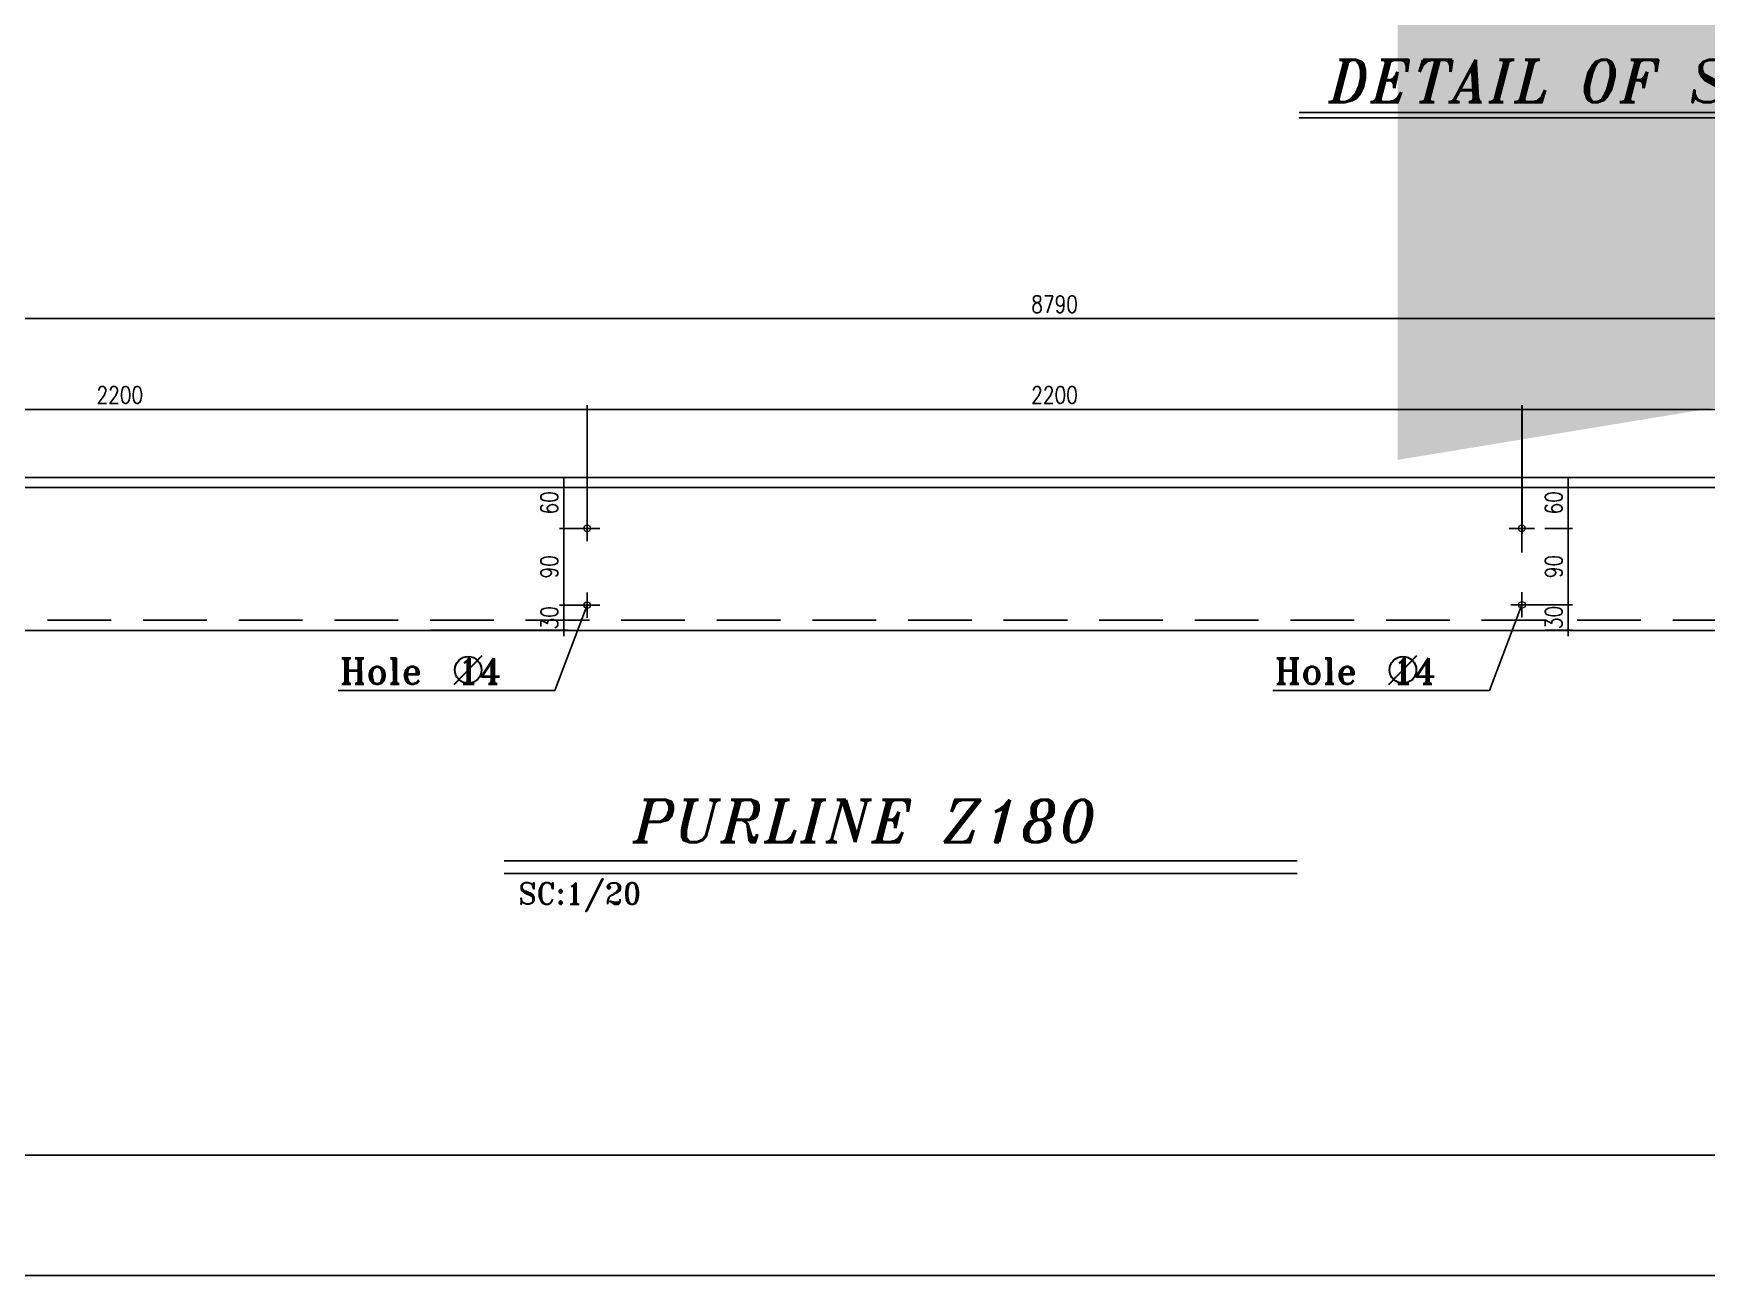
# Model space of a CAD drawing. Header units: inches. Extents: x 460503 to 460688, y 47570 to 48852.
# Drawn here: x 460525.69 to 460545.38, y 47579.71 to 47594.33 of the extents above; entities that cross this region are included whole.
import ezdxf

# ---------------------------------------------------------------- set-up
doc = ezdxf.new("R2010")
doc.units = ezdxf.units.IN
doc.header["$MEASUREMENT"] = 0
doc.linetypes.add('HIDDEN', pattern=[0.375, 0.25, -0.125])
for name, color, linetype in [('1', 1, 'Continuous'), ('3G', 3, 'Continuous'), ('4C', 4, 'Continuous'), ('6M', 6, 'Continuous'), ('DIM', 8, 'Continuous'), ('had', 2, 'Continuous'), ('lateral brace', 5, 'Continuous'), ('Layer4', 118, 'Continuous'), ('tir', 92, 'Continuous')]:
    doc.layers.add(name, color=color, linetype=linetype)
doc.layers.add('2', color=2, linetype='Continuous', lineweight=9)
doc.layers.add('TEXT', color=250, linetype='Continuous', lineweight=30)
doc.styles.add('GOTHIC', font='GOTHIC.TTF')
doc.styles.add('ITALICT', font='italict')
doc.styles.add('ROMANS', font='ROMANS', dxfattribs={"width": 0.8})
doc.styles.add('ROMANT', font='romant')
doc.dimstyles.new('1-10', dxfattribs={"dimscale": 0, "dimtxt": 20, "dimasz": 25, "dimexe": 10, "dimexo": 10, "dimgap": 10, "dimtad": 0, "dimdec": 0, "dimtxsty": 'GOTHIC', "dimcen": 0, "dimclrd": 256, "dimclre": 256, "dimclrt": 1, "dimadec": 0, "dimazin": 0, "dimtfac": 1, "dimtdec": 0, "dimtofl": 0, "dimtmove": 2, "dimatfit": 3, "dimfxl": 1, "dimarcsym": 0})
doc.dimstyles.new('AXE', dxfattribs={"dimtxt": 0.2, "dimasz": 0.07, "dimexe": 0.05, "dimexo": 0, "dimgap": 0.07, "dimtad": 1, "dimdec": 8, "dimlfac": 200, "dimrnd": 1, "dimdsep": 46, "dimtxsty": 'ROMANS', "dimblk": 'OBLIQUE', "dimcen": 0.09, "dimclrd": 1, "dimclre": 1, "dimclrt": 2, "dimadec": 0, "dimazin": 0, "dimtfac": 0.9, "dimtdec": 8, "dimtix": 1, "dimtmove": 2, "dimatfit": 3, "dimldrblk": 'OBLIQUE', "dimfxl": 0.1, "dimtolj": 1, "dimarcsym": 0})

# ---------------------------------------------------------------- blocks, each defined once
blk = doc.blocks.new('*D683')
at = {"layer": 'Defpoints', "color": 0, "linetype": 'ByBlock', "transparency": 16777216}
for p in [(460532.208, 47589.903), (460532.208, 47588.468), (460521.209, 47587.603)]:
    blk.add_point(p, dxfattribs=at)
at = {"layer": 'DIM', "color": 1, "linetype": 'ByBlock', "lineweight": -2, "transparency": 16777216}
for p, q in [((460521.209, 47587.603), (460521.209, 47589.953)), ((460532.208, 47588.468), (460532.208, 47589.953)), ((460521.209, 47589.903), (460532.208, 47589.903))]:
    blk.add_line(p, q, dxfattribs=at)
at = {"layer": 'DIM', "color": 2, "linetype": 'ByBlock', "transparency": 16777216, "insert": (460526.708, 47590.073), "char_height": 0.2, "attachment_point": 5, "style": 'ROMANS'}
blk.add_mtext('\\A1;2200', dxfattribs=at)
blk = doc.blocks.new('_OBLIQUE')
blk = doc.blocks.new('*D654')
at = {"layer": 'Defpoints', "color": 0, "linetype": 'ByBlock', "transparency": 16777216}
for p in [(460543.209, 47589.903), (460532.208, 47588.468), (460543.209, 47588.44)]:
    blk.add_point(p, dxfattribs=at)
at = {"layer": 'DIM', "color": 1, "linetype": 'ByBlock', "lineweight": -2, "transparency": 16777216}
for p, q in [((460532.208, 47588.468), (460532.208, 47589.953)), ((460543.209, 47588.44), (460543.209, 47589.953)), ((460532.208, 47589.903), (460543.209, 47589.903))]:
    blk.add_line(p, q, dxfattribs=at)
at = {"layer": 'DIM', "color": 2, "linetype": 'ByBlock', "transparency": 16777216, "insert": (460537.708, 47590.073), "char_height": 0.2, "attachment_point": 5, "style": 'ROMANS'}
blk.add_mtext('\\A1;2200', dxfattribs=at)
blk = doc.blocks.new('*D684')
at = {"layer": 'Defpoints', "color": 0, "linetype": 'ByBlock', "transparency": 16777216}
for p in [(460554.209, 47589.903), (460543.208, 47588.218), (460554.209, 47587.603)]:
    blk.add_point(p, dxfattribs=at)
at = {"layer": 'DIM', "color": 1, "linetype": 'ByBlock', "lineweight": -2, "transparency": 16777216}
for p, q in [((460543.208, 47588.218), (460543.208, 47589.953)), ((460554.209, 47587.603), (460554.209, 47589.953)), ((460543.208, 47589.903), (460554.209, 47589.903))]:
    blk.add_line(p, q, dxfattribs=at)
at = {"layer": 'DIM', "color": 2, "linetype": 'ByBlock', "transparency": 16777216, "insert": (460548.708, 47590.073), "char_height": 0.2, "attachment_point": 5, "style": 'ROMANS'}
blk.add_mtext('\\A1;2200', dxfattribs=at)
blk = doc.blocks.new('*D655')
at = {"layer": 'Defpoints', "color": 0, "linetype": 'ByBlock', "transparency": 16777216}
for p in [(460559.684, 47590.971), (460515.734, 47589.103), (460559.684, 47589.103)]:
    blk.add_point(p, dxfattribs=at)
at = {"layer": 'DIM', "color": 1, "linetype": 'ByBlock', "lineweight": -2, "transparency": 16777216}
for p, q in [((460515.734, 47589.103), (460515.734, 47591.021)), ((460515.734, 47590.971), (460559.684, 47590.971)), ((460559.684, 47589.103), (460559.684, 47591.021))]:
    blk.add_line(p, q, dxfattribs=at)
at = {"layer": 'DIM', "color": 2, "linetype": 'ByBlock', "transparency": 16777216, "insert": (460537.709, 47591.141), "char_height": 0.2, "attachment_point": 5, "style": 'ROMANS'}
blk.add_mtext('\\A1;8790', dxfattribs=at)
blk = doc.blocks.new('*D658')
at = {"layer": 'Defpoints', "color": 0, "linetype": 'ByBlock', "transparency": 16777216}
for p in [(460532.209, 47589.103), (460531.933, 47588.503), (460532.208, 47588.503)]:
    blk.add_point(p, dxfattribs=at)
at = {"layer": 'DIM', "color": 1, "linetype": 'ByBlock', "lineweight": -2, "transparency": 16777216}
for p, q in [((460532.209, 47589.103), (460531.883, 47589.103)), ((460531.933, 47589.103), (460531.933, 47588.503)), ((460532.208, 47588.503), (460531.883, 47588.503))]:
    blk.add_line(p, q, dxfattribs=at)
at = {"layer": 'DIM', "color": 2, "linetype": 'ByBlock', "transparency": 16777216, "insert": (460531.763, 47588.803), "char_height": 0.2, "attachment_point": 5, "rotation": 90, "style": 'ROMANS'}
blk.add_mtext('\\A1;60', dxfattribs=at)
blk = doc.blocks.new('*D690')
at = {"layer": 'Defpoints', "color": 0, "linetype": 'ByBlock', "transparency": 16777216}
for p in [(460532.208, 47588.503), (460531.933, 47587.598), (460532.209, 47587.598)]:
    blk.add_point(p, dxfattribs=at)
at = {"layer": 'DIM', "color": 1, "linetype": 'ByBlock', "lineweight": -2, "transparency": 16777216}
for p, q in [((460532.208, 47588.503), (460531.883, 47588.503)), ((460531.933, 47588.503), (460531.933, 47587.598)), ((460532.209, 47587.598), (460531.883, 47587.598))]:
    blk.add_line(p, q, dxfattribs=at)
at = {"layer": 'DIM', "color": 2, "linetype": 'ByBlock', "transparency": 16777216, "insert": (460531.763, 47588.05), "char_height": 0.2, "attachment_point": 5, "rotation": 90, "style": 'ROMANS'}
blk.add_mtext('\\A1;90', dxfattribs=at)
blk = doc.blocks.new('*D691')
at = {"layer": 'Defpoints', "color": 0, "linetype": 'ByBlock', "transparency": 16777216}
for p in [(460532.209, 47587.598), (460530.37, 47587.303), (460531.934, 47587.303)]:
    blk.add_point(p, dxfattribs=at)
at = {"layer": 'DIM', "color": 1, "linetype": 'ByBlock', "lineweight": -2, "transparency": 16777216}
for p, q in [((460532.209, 47587.598), (460531.884, 47587.598)), ((460531.934, 47587.598), (460531.934, 47587.668)), ((460531.934, 47587.598), (460531.934, 47587.303)), ((460530.37, 47587.303), (460531.984, 47587.303)), ((460531.934, 47587.303), (460531.934, 47587.233))]:
    blk.add_line(p, q, dxfattribs=at)
at = {"layer": 'DIM', "color": 2, "linetype": 'ByBlock', "transparency": 16777216, "insert": (460531.764, 47587.45), "char_height": 0.2, "attachment_point": 5, "rotation": 90, "style": 'ROMANS'}
blk.add_mtext('\\A1;30', dxfattribs=at)
blk = doc.blocks.new('*D664')
at = {"layer": 'Defpoints', "color": 0, "linetype": 'ByBlock', "transparency": 16777216}
for p in [(460543.478, 47589.103), (460543.477, 47588.503), (460543.752, 47588.503)]:
    blk.add_point(p, dxfattribs=at)
at = {"layer": 'DIM', "color": 1, "linetype": 'ByBlock', "lineweight": -2, "transparency": 16777216}
for p, q in [((460543.478, 47589.103), (460543.802, 47589.103)), ((460543.752, 47589.103), (460543.752, 47588.503)), ((460543.477, 47588.503), (460543.802, 47588.503))]:
    blk.add_line(p, q, dxfattribs=at)
at = {"layer": 'DIM', "color": 2, "linetype": 'ByBlock', "transparency": 16777216, "insert": (460543.582, 47588.803), "char_height": 0.2, "attachment_point": 5, "rotation": 90, "style": 'ROMANS'}
blk.add_mtext('\\A1;60', dxfattribs=at)
blk = doc.blocks.new('*D692')
at = {"layer": 'Defpoints', "color": 0, "linetype": 'ByBlock', "transparency": 16777216}
for p in [(460543.477, 47588.503), (460543.209, 47587.603), (460543.752, 47587.603)]:
    blk.add_point(p, dxfattribs=at)
at = {"layer": 'DIM', "color": 1, "linetype": 'ByBlock', "lineweight": -2, "transparency": 16777216}
for p, q in [((460543.477, 47588.503), (460543.802, 47588.503)), ((460543.752, 47588.503), (460543.752, 47587.603)), ((460543.209, 47587.603), (460543.802, 47587.603))]:
    blk.add_line(p, q, dxfattribs=at)
at = {"layer": 'DIM', "color": 2, "linetype": 'ByBlock', "transparency": 16777216, "insert": (460543.582, 47588.053), "char_height": 0.2, "attachment_point": 5, "rotation": 90, "style": 'ROMANS'}
blk.add_mtext('\\A1;90', dxfattribs=at)
blk = doc.blocks.new('*D693')
at = {"layer": 'Defpoints', "color": 0, "linetype": 'ByBlock', "transparency": 16777216}
for p in [(460543.209, 47587.603), (460543.483, 47587.303), (460543.753, 47587.303)]:
    blk.add_point(p, dxfattribs=at)
at = {"layer": 'DIM', "color": 1, "linetype": 'ByBlock', "lineweight": -2, "transparency": 16777216}
for p, q in [((460543.209, 47587.603), (460543.803, 47587.603)), ((460543.753, 47587.603), (460543.753, 47587.673)), ((460543.753, 47587.603), (460543.753, 47587.303)), ((460543.483, 47587.303), (460543.803, 47587.303)), ((460543.753, 47587.303), (460543.753, 47587.233))]:
    blk.add_line(p, q, dxfattribs=at)
at = {"layer": 'DIM', "color": 2, "linetype": 'ByBlock', "transparency": 16777216, "insert": (460543.583, 47587.453), "char_height": 0.2, "attachment_point": 5, "rotation": 90, "style": 'ROMANS'}
blk.add_mtext('\\A1;30', dxfattribs=at)

msp = doc.modelspace()

# ---------------------------------------------------------------- linework, layer by layer
at = {"layer": '1'}
for p, q in [((460532.20755257, 47588.35280538), (460532.20755257, 47588.65280538)), ((460543.20755257, 47588.35280538), (460543.20755257, 47588.65280538)), ((460532.05755257, 47588.50280538), (460532.35755257, 47588.50280538)), ((460543.35755257, 47588.50280538), (460543.05755257, 47588.50280538)), ((460532.20857796, 47587.59787483), (460531.82588771, 47586.59295507)), ((460532.05857796, 47587.59787483), (460532.35857796, 47587.59787483)), ((460532.20857796, 47587.74787483), (460532.20857796, 47587.44787483)), ((460543.20857796, 47587.60261278), (460542.82588771, 47586.59295507)), ((460543.37604911, 47587.60261278), (460543.07604911, 47587.60261278)), ((460543.20857796, 47587.75261278), (460543.20857796, 47587.45261278)), ((460531.82588771, 47586.59295507), (460529.27704832, 47586.59295507)), ((460542.82588771, 47586.59295507), (460540.27704832, 47586.59295507))]:
    msp.add_line(p, q, dxfattribs=at)
msp.add_lwpolyline([(460507.46120186, 47581.12488037), (460588.72955203, 47581.12488037), (460588.72955203, 47637.757877), (460507.46120186, 47637.757877)], close=True, dxfattribs=at)
at = {"layer": '2'}
for centre in [(460532.20755257, 47588.50280538), (460543.20755257, 47588.50280538), (460532.20857796, 47587.59787483), (460543.20857796, 47587.60261278)]:
    msp.add_circle(centre, 0.0390625, dxfattribs=at)
at = {"layer": '3G'}
for p, q in [((460540.58499162, 47593.33535452), (460549.55401919, 47593.33535452)), ((460515.73357796, 47589.10261278), (460559.68357796, 47589.10261278)), ((460515.73357796, 47587.30261278), (460559.68357796, 47587.30261278)), ((460531.23042867, 47584.44034065), (460540.56334767, 47584.44034065))]:
    msp.add_line(p, q, dxfattribs=at)
at = {"layer": '4C'}
for p, q in [((460540.58499162, 47593.39535452), (460549.55401919, 47593.39535452)), ((460531.23042867, 47584.59034065), (460540.56334767, 47584.59034065))]:
    msp.add_line(p, q, dxfattribs=at)
at = {"layer": 'DIM'}
msp.add_lwpolyline([(460506.04537694, 47579.70905546), (460590.14537694, 47579.70905546), (460590.14537694, 47639.17370192), (460506.04537694, 47639.17370192)], close=True, dxfattribs=at)
at = {"layer": 'had'}
msp.add_line((460515.73357796, 47588.98261278), (460559.68357796, 47588.98261278), dxfattribs=at)
at = {"layer": 'lateral brace'}
msp.add_lwpolyline([(460506.04537694, 47579.70905546), (460590.14537694, 47579.70905546), (460590.14537694, 47639.17370192), (460506.04537694, 47639.17370192)], close=True, dxfattribs=at)
at = {"layer": 'Layer4'}
msp.add_lwpolyline([(460590.14537694, 47639.17370192), (460506.04537694, 47639.17370192), (460506.04537694, 47579.70905546), (460590.14537694, 47579.70905546)], close=True, dxfattribs=at)
at = {"layer": 'TEXT', "color": 2}
for p, q in [((460530.64277723, 47586.66637482), (460530.9728268, 47587.00762081)), ((460541.64277723, 47586.66637482), (460541.9728268, 47587.00762081))]:
    msp.add_line(p, q, dxfattribs=at)
for centre in [(460530.80780202, 47586.83699781), (460541.80780202, 47586.83699781)]:
    msp.add_circle(centre, 0.15737183, dxfattribs=at)
at = {"layer": 'tir', "color": 1, "linetype": 'HIDDEN', "ltscale": 3}
msp.add_line((460515.73357796, 47587.42261278), (460559.68357796, 47587.42261278), dxfattribs=at)

# ---------------------------------------------------------------- texts
at = {"layer": '2', "style": 'ROMANT'}
msp.add_text('SC:1/20', height=0.25, dxfattribs=at).set_placement((460531.39774913, 47584.08059452))
at = {"layer": '6M', "style": 'ITALICT'}
for s, p in [('DETAIL OF SAGROD', (460540.93127257, 47593.51691148)), ('PURLINE Z180 ', (460532.74660657, 47584.80904716))]:
    msp.add_text(s, height=0.5, dxfattribs=at).set_placement(p)
at = {"layer": 'TEXT', "color": 2, "style": 'ROMANT'}
for p in [(460529.08941177, 47586.67064967), (460540.08941177, 47586.67064967)]:
    msp.add_text(' Hole  14', height=0.302224371, rotation=0.081705483, dxfattribs=at).set_placement(p)

# ---------------------------------------------------------------- dimensions: what is measured, and where the dimension line sits
at = {"layer": 'DIM', "color": 90, "linetype": 'ByBlock'}
for base, p1, p2, picture, middle in [((460559.683577956, 47590.9711937402), (460515.733577956, 47589.1026127751), (460559.683577956, 47589.1026127751), '*D655', (460537.7085779561, 47591.1411937402)), ((460532.2075525699, 47589.9030266874), (460521.208577956, 47587.6026127751), (460532.2075525699, 47588.4676286435), '*D683', (460526.708065263, 47590.0730266874)), ((460543.208577956, 47589.9030266874), (460532.2075525699, 47588.4676286435), (460543.208577956, 47588.4404327163), '*D654', (460537.708065263, 47590.0730266875)), ((460554.2085779561, 47589.9030266874), (460543.2075525699, 47588.2176286435), (460554.2085779561, 47587.6026127751), '*D684', (460548.708065263, 47590.0730266875))]:
    dim = msp.add_linear_dim(base=base, p1=p1, p2=p2, dimstyle='AXE', dxfattribs=at)
    dim.commit()
    dim.dimension.update_dxf_attribs({"geometry": picture, "text_midpoint": middle})
for base, p1, p2, text, picture, middle in [((460531.93274953, 47588.50280538), (460532.20857796, 47589.10261278), (460532.20755257, 47588.50280538), '60', '*D658', (460531.76274953, 47588.80270908)), ((460543.75224798, 47588.50280538), (460543.47847033, 47589.10261278), (460543.47744494, 47588.50280538), '60', '*D664', (460543.58224798, 47588.80270908)), ((460531.93274953, 47587.59787483), (460532.20755257, 47588.50280538), (460532.20857796, 47587.59787483), '90', '*D690', (460531.76274953, 47588.0503401)), ((460543.75224798, 47587.60261278), (460543.47744494, 47588.50280538), (460543.20857796, 47587.60261278), '90', '*D692', (460543.58224798, 47588.05270908)), ((460531.93377492, 47587.30261278), (460532.20857796, 47587.59787483), (460530.37041762, 47587.30261278), '30', '*D691', (460531.76377492, 47587.4502438)), ((460543.75327337, 47587.30261278), (460543.20857796, 47587.60261278), (460543.48307937, 47587.30261278), '30', '*D693', (460543.58327337, 47587.45261277))]:
    dim = msp.add_linear_dim(base=base, p1=p1, p2=p2, angle=90, text=text, dimstyle='AXE', dxfattribs=at)
    dim.commit()
    dim.dimension.update_dxf_attribs({"geometry": picture, "text_midpoint": middle})

# ---------------------------------------------------------------- leaders
at = {"layer": '1'}
msp.add_leader([(460566.74614686, 47593.41900097), (460561.89810512, 47593.41900097)], dimstyle='1-10', override={"dimscale": 1}, dxfattribs=at)

doc.saveas('drawing.dxf')
